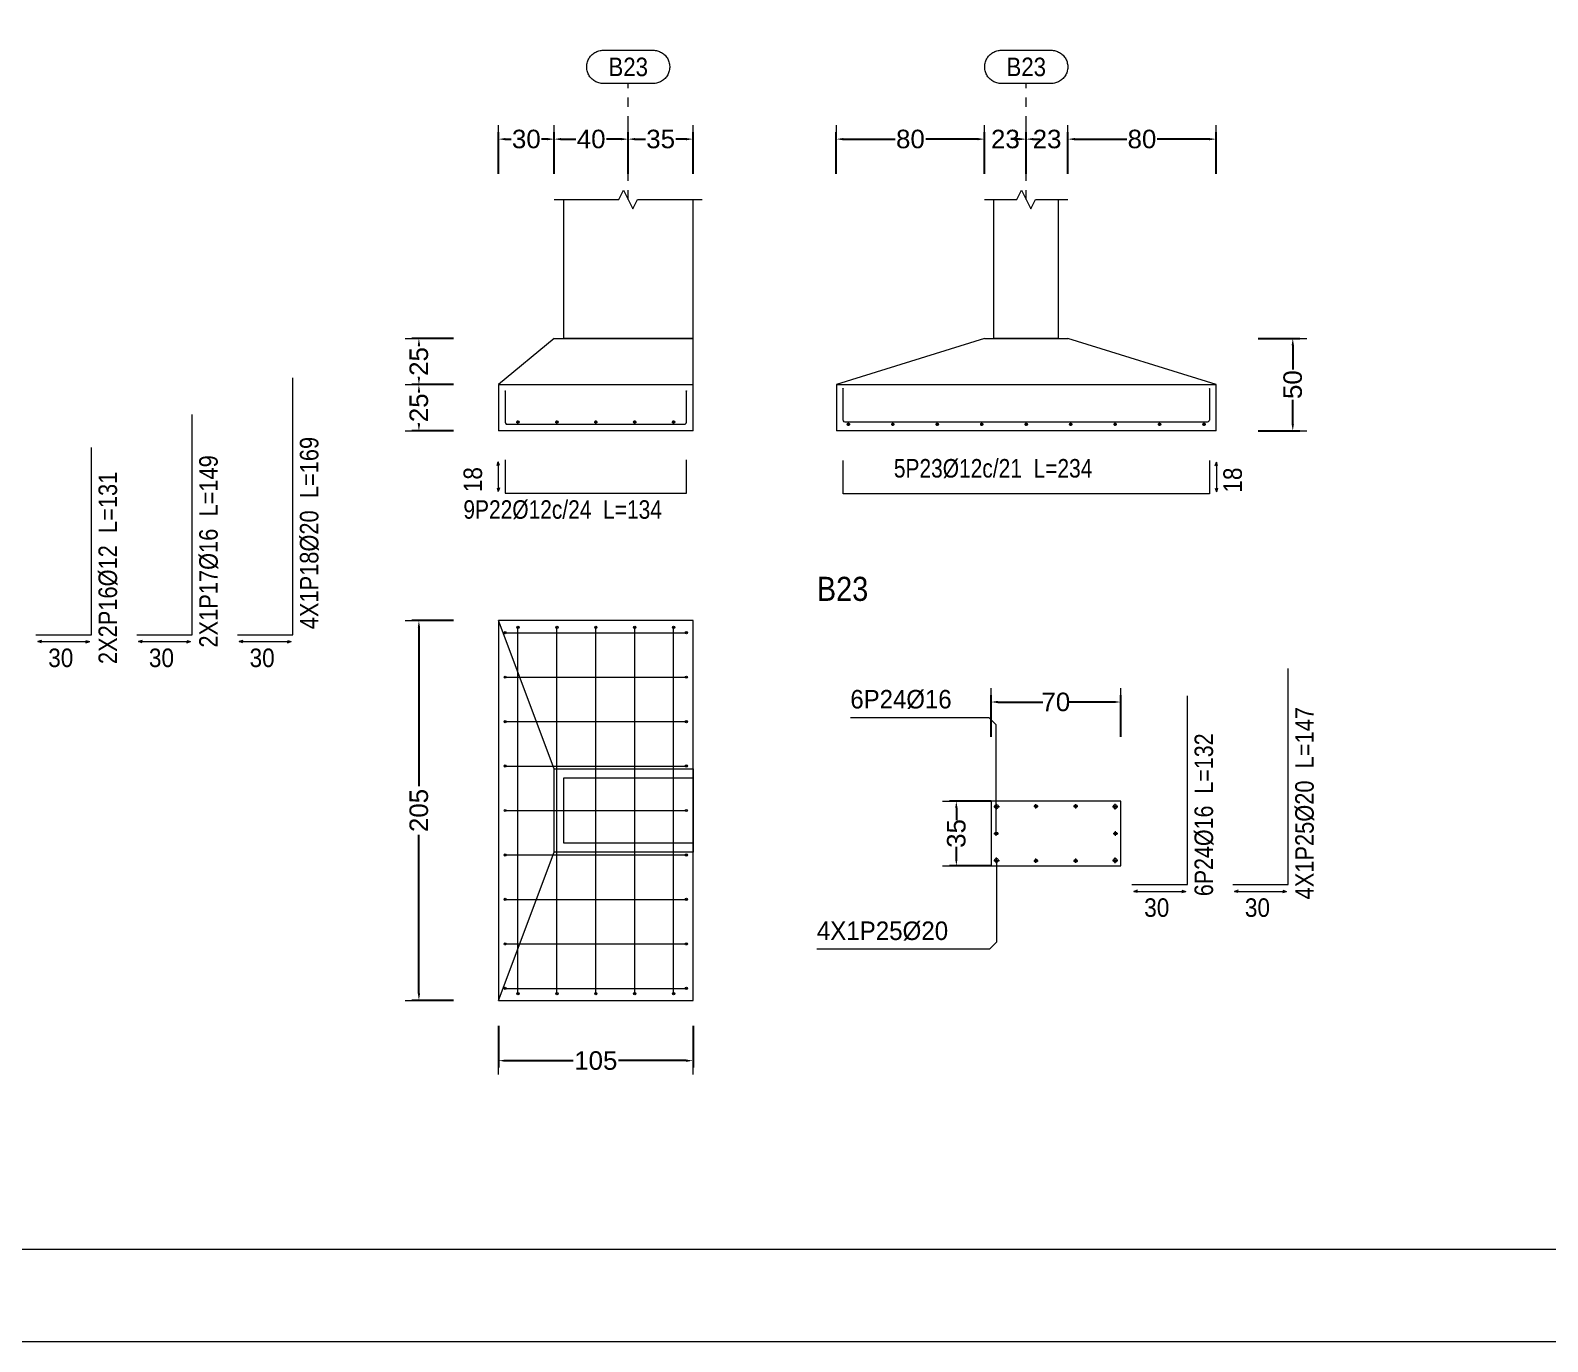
# Model space of a CAD drawing. Header units: millimetres. Extents: x 0 to 147, y 0 to 144.
# Drawn here: x 17.71 to 34.1, y 49.58 to 63.74 of the extents above; entities that cross this region are included whole.
import ezdxf
from ezdxf.enums import TextEntityAlignment as Align

# ---------------------------------------------------------------- set-up
doc = ezdxf.new("R2010")
doc.units = ezdxf.units.MM
doc.linetypes.add('CYPE_PUNTO', pattern=[0.075, 0, -0.075])
for name, color, linetype, lineweight in [('CIM_COTAS', 2, 'Continuous', 0), ('CIM_DIB_ARMADOS', 4, 'Continuous', 0), ('CIM_GEOMETRIA', 2, 'Continuous', 0), ('CIM_TXT_ARMADOS', 3, 'Continuous', 0), ('RECUAD_LIMITES', 2, 'Continuous', 0), ('RECUAD_MARCO', 1, 'Continuous', 20)]:
    doc.layers.add(name, color=color, linetype=linetype, lineweight=lineweight)
doc.styles.add('CYPETXT_0.3_romans', font='arial.ttf', dxfattribs={"height": 0.2})
doc.styles.add('CYPETXT_romans', font='arial.ttf', dxfattribs={"height": 0.2})
doc.dimstyles.new('cype_arrow', dxfattribs={"dimtxt": 0.18, "dimasz": 0.075, "dimexe": 0.075, "dimexo": 0.075, "dimgap": 0, "dimtad": 0, "dimdec": 4, "dimzin": 0, "dimdsep": 46, "dimtxsty": 'CYPETXT_0.3_romans', "dimcen": 0.09, "dimadec": 0, "dimazin": 0, "dimtfac": 1, "dimtdec": 4, "dimtofl": 0, "dimtmove": 2, "dimatfit": 3, "dimfxl": 1, "dimtolj": 1, "dimtzin": 0, "dimarcsym": 0})

# ---------------------------------------------------------------- blocks, each defined once
blk = doc.blocks.new('*D171')
at = {"layer": 'CIM_COTAS', "color": 0, "lineweight": -2, "transparency": 16777216}
for p, q in [((22.77, 62.194), (22.77, 62.644)), ((23.37, 62.194), (23.37, 62.644)), ((22.845, 62.569), (22.906, 62.569)), ((23.295, 62.569), (23.234, 62.569))]:
    blk.add_line(p, q, dxfattribs=at)
at = {"layer": 'CIM_COTAS', "color": 0, "transparency": 16777216}
for points in [[(22.845, 62.581), (22.845, 62.556), (22.77, 62.569)], [(23.295, 62.581), (23.295, 62.556), (23.37, 62.569)]]:
    blk.add_solid(points, dxfattribs=at)
at = {"layer": 'Defpoints', "color": 0, "transparency": 16777216}
for p in [(23.37, 62.569), (22.77, 62.119), (23.37, 62.119)]:
    blk.add_point(p, dxfattribs=at)
at = {"layer": 'CIM_COTAS', "color": 0, "transparency": 16777216, "insert": (23.07, 62.569), "char_height": 0.2, "attachment_point": 5, "style": 'CYPETXT_0.3_romans'}
blk.add_mtext('\\A1;30', dxfattribs=at)
blk = doc.blocks.new('*D172')
at = {"layer": 'CIM_COTAS', "color": 0, "lineweight": -2, "transparency": 16777216}
for p, q in [((23.37, 62.194), (23.37, 62.644)), ((24.17, 62.194), (24.17, 62.644)), ((23.445, 62.569), (23.605, 62.569)), ((24.095, 62.569), (23.935, 62.569))]:
    blk.add_line(p, q, dxfattribs=at)
at = {"layer": 'CIM_COTAS', "color": 0, "transparency": 16777216}
for points in [[(23.445, 62.581), (23.445, 62.556), (23.37, 62.569)], [(24.095, 62.581), (24.095, 62.556), (24.17, 62.569)]]:
    blk.add_solid(points, dxfattribs=at)
at = {"layer": 'Defpoints', "color": 0, "transparency": 16777216}
for p in [(24.17, 62.569), (23.37, 62.119), (24.17, 62.119)]:
    blk.add_point(p, dxfattribs=at)
at = {"layer": 'CIM_COTAS', "color": 0, "transparency": 16777216, "insert": (23.77, 62.569), "char_height": 0.2, "attachment_point": 5, "style": 'CYPETXT_0.3_romans'}
blk.add_mtext('\\A1;40', dxfattribs=at)
blk = doc.blocks.new('*D173')
at = {"layer": 'CIM_COTAS', "color": 0, "lineweight": -2, "transparency": 16777216}
for p, q in [((24.17, 62.194), (24.17, 62.644)), ((24.87, 62.194), (24.87, 62.644)), ((24.245, 62.569), (24.356, 62.569)), ((24.795, 62.569), (24.684, 62.569))]:
    blk.add_line(p, q, dxfattribs=at)
at = {"layer": 'CIM_COTAS', "color": 0, "transparency": 16777216}
for points in [[(24.245, 62.581), (24.245, 62.556), (24.17, 62.569)], [(24.795, 62.581), (24.795, 62.556), (24.87, 62.569)]]:
    blk.add_solid(points, dxfattribs=at)
at = {"layer": 'Defpoints', "color": 0, "transparency": 16777216}
for p in [(24.87, 62.569), (24.17, 62.119), (24.87, 62.119)]:
    blk.add_point(p, dxfattribs=at)
at = {"layer": 'CIM_COTAS', "color": 0, "transparency": 16777216, "insert": (24.52, 62.569), "char_height": 0.2, "attachment_point": 5, "style": 'CYPETXT_0.3_romans'}
blk.add_mtext('\\A1;35', dxfattribs=at)
blk = doc.blocks.new('*D174')
at = {"layer": 'CIM_COTAS', "color": 0, "lineweight": -2, "transparency": 16777216}
for p, q in [((22.285, 59.918), (21.835, 59.918)), ((21.91, 59.843), (21.91, 59.834)), ((21.91, 59.493), (21.91, 59.502)), ((22.285, 59.418), (21.835, 59.418))]:
    blk.add_line(p, q, dxfattribs=at)
at = {"layer": 'CIM_COTAS', "color": 0, "transparency": 16777216}
for points in [[(21.898, 59.843), (21.923, 59.843), (21.91, 59.918)], [(21.898, 59.493), (21.923, 59.493), (21.91, 59.418)]]:
    blk.add_solid(points, dxfattribs=at)
at = {"layer": 'Defpoints', "color": 0, "transparency": 16777216}
for p in [(21.91, 59.918), (22.36, 59.918), (22.36, 59.418)]:
    blk.add_point(p, dxfattribs=at)
at = {"layer": 'CIM_COTAS', "color": 0, "transparency": 16777216, "insert": (21.91, 59.668), "char_height": 0.2, "attachment_point": 5, "rotation": 90, "style": 'CYPETXT_0.3_romans'}
blk.add_mtext('\\A1;25', dxfattribs=at)
blk = doc.blocks.new('*D175')
at = {"layer": 'CIM_COTAS', "color": 0, "lineweight": -2, "transparency": 16777216}
for p, q in [((22.285, 60.418), (21.835, 60.418)), ((21.91, 60.343), (21.91, 60.334)), ((21.91, 59.993), (21.91, 60.002)), ((22.285, 59.918), (21.835, 59.918))]:
    blk.add_line(p, q, dxfattribs=at)
at = {"layer": 'CIM_COTAS', "color": 0, "transparency": 16777216}
for points in [[(21.898, 60.343), (21.923, 60.343), (21.91, 60.418)], [(21.898, 59.993), (21.923, 59.993), (21.91, 59.918)]]:
    blk.add_solid(points, dxfattribs=at)
at = {"layer": 'Defpoints', "color": 0, "transparency": 16777216}
for p in [(21.91, 60.418), (22.36, 60.418), (22.36, 59.918)]:
    blk.add_point(p, dxfattribs=at)
at = {"layer": 'CIM_COTAS', "color": 0, "transparency": 16777216, "insert": (21.91, 60.168), "char_height": 0.2, "attachment_point": 5, "rotation": 90, "style": 'CYPETXT_0.3_romans'}
blk.add_mtext('\\A1;25', dxfattribs=at)
blk = doc.blocks.new('*D176')
at = {"layer": 'CIM_COTAS', "color": 0, "lineweight": -2, "transparency": 16777216}
for p, q in [((26.417, 62.194), (26.417, 62.644)), ((28.017, 62.194), (28.017, 62.644)), ((26.492, 62.569), (27.053, 62.569)), ((27.942, 62.569), (27.382, 62.569))]:
    blk.add_line(p, q, dxfattribs=at)
at = {"layer": 'CIM_COTAS', "color": 0, "transparency": 16777216}
for points in [[(26.492, 62.581), (26.492, 62.556), (26.417, 62.569)], [(27.942, 62.581), (27.942, 62.556), (28.017, 62.569)]]:
    blk.add_solid(points, dxfattribs=at)
at = {"layer": 'Defpoints', "color": 0, "transparency": 16777216}
for p in [(28.017, 62.569), (26.417, 62.119), (28.017, 62.119)]:
    blk.add_point(p, dxfattribs=at)
at = {"layer": 'CIM_COTAS', "color": 0, "transparency": 16777216, "insert": (27.217, 62.569), "char_height": 0.2, "attachment_point": 5, "style": 'CYPETXT_0.3_romans'}
blk.add_mtext('\\A1;80', dxfattribs=at)
blk = doc.blocks.new('*D177')
at = {"layer": 'CIM_COTAS', "color": 0, "lineweight": -2, "transparency": 16777216}
for p, q in [((28.017462, 62.1938), (28.017462, 62.6438)), ((28.467462, 62.1938), (28.467462, 62.6438)), ((27.942462, 62.5688), (27.867462, 62.5688)), ((28.542462, 62.5688), (28.617462, 62.5688))]:
    blk.add_line(p, q, dxfattribs=at)
at = {"layer": 'CIM_COTAS', "color": 0, "transparency": 16777216}
for points in [[(27.942462, 62.5813), (27.942462, 62.5563), (28.017462, 62.5688)], [(28.542462, 62.5813), (28.542462, 62.5563), (28.467462, 62.5688)]]:
    blk.add_solid(points, dxfattribs=at)
at = {"layer": 'Defpoints', "color": 0, "transparency": 16777216}
for p in [(28.467462, 62.5688), (28.017462, 62.1188), (28.467462, 62.1188)]:
    blk.add_point(p, dxfattribs=at)
at = {"layer": 'CIM_COTAS', "color": 0, "transparency": 16777216, "insert": (28.242462, 62.5688), "char_height": 0.2, "attachment_point": 5, "style": 'CYPETXT_0.3_romans'}
blk.add_mtext('\\A1;23', dxfattribs=at)
blk = doc.blocks.new('*D178')
at = {"layer": 'CIM_COTAS', "color": 0, "lineweight": -2, "transparency": 16777216}
for p, q in [((28.467462, 62.1938), (28.467462, 62.6438)), ((28.917462, 62.1938), (28.917462, 62.6438)), ((28.392462, 62.5688), (28.317462, 62.5688)), ((28.992462, 62.5688), (29.067462, 62.5688))]:
    blk.add_line(p, q, dxfattribs=at)
at = {"layer": 'CIM_COTAS', "color": 0, "transparency": 16777216}
for points in [[(28.392462, 62.5813), (28.392462, 62.5563), (28.467462, 62.5688)], [(28.992462, 62.5813), (28.992462, 62.5563), (28.917462, 62.5688)]]:
    blk.add_solid(points, dxfattribs=at)
at = {"layer": 'Defpoints', "color": 0, "transparency": 16777216}
for p in [(28.917462, 62.5688), (28.467462, 62.1188), (28.917462, 62.1188)]:
    blk.add_point(p, dxfattribs=at)
at = {"layer": 'CIM_COTAS', "color": 0, "transparency": 16777216, "insert": (28.692462, 62.5688), "char_height": 0.2, "attachment_point": 5, "style": 'CYPETXT_0.3_romans'}
blk.add_mtext('\\A1;23', dxfattribs=at)
blk = doc.blocks.new('*D179')
at = {"layer": 'CIM_COTAS', "color": 0, "lineweight": -2, "transparency": 16777216}
for p, q in [((28.917, 62.194), (28.917, 62.644)), ((30.517, 62.194), (30.517, 62.644)), ((28.992, 62.569), (29.553, 62.569)), ((30.442, 62.569), (29.882, 62.569))]:
    blk.add_line(p, q, dxfattribs=at)
at = {"layer": 'CIM_COTAS', "color": 0, "transparency": 16777216}
for points in [[(28.992, 62.581), (28.992, 62.556), (28.917, 62.569)], [(30.442, 62.581), (30.442, 62.556), (30.517, 62.569)]]:
    blk.add_solid(points, dxfattribs=at)
at = {"layer": 'Defpoints', "color": 0, "transparency": 16777216}
for p in [(30.517, 62.569), (28.917, 62.119), (30.517, 62.119)]:
    blk.add_point(p, dxfattribs=at)
at = {"layer": 'CIM_COTAS', "color": 0, "transparency": 16777216, "insert": (29.717, 62.569), "char_height": 0.2, "attachment_point": 5, "style": 'CYPETXT_0.3_romans'}
blk.add_mtext('\\A1;80', dxfattribs=at)
blk = doc.blocks.new('*D180')
at = {"layer": 'CIM_COTAS', "color": 0, "lineweight": -2, "transparency": 16777216}
for p, q in [((30.97, 60.418), (31.42, 60.418)), ((31.345, 60.343), (31.345, 60.082)), ((31.345, 59.493), (31.345, 59.754)), ((30.97, 59.418), (31.42, 59.418))]:
    blk.add_line(p, q, dxfattribs=at)
at = {"layer": 'CIM_COTAS', "color": 0, "transparency": 16777216}
for points in [[(31.333, 60.343), (31.358, 60.343), (31.345, 60.418)], [(31.333, 59.493), (31.358, 59.493), (31.345, 59.418)]]:
    blk.add_solid(points, dxfattribs=at)
at = {"layer": 'Defpoints', "color": 0, "transparency": 16777216}
for p in [(30.895, 60.418), (31.345, 60.418), (30.895, 59.418)]:
    blk.add_point(p, dxfattribs=at)
at = {"layer": 'CIM_COTAS', "color": 0, "transparency": 16777216, "insert": (31.345, 59.918), "char_height": 0.2, "attachment_point": 5, "rotation": 90, "style": 'CYPETXT_0.3_romans'}
blk.add_mtext('\\A1;50', dxfattribs=at)
blk = doc.blocks.new('*D181')
at = {"layer": 'CIM_COTAS', "color": 0, "lineweight": -2, "transparency": 16777216}
for p, q in [((22.77, 52.994), (22.77, 52.544)), ((24.87, 52.994), (24.87, 52.544)), ((22.845, 52.619), (23.574, 52.619)), ((24.795, 52.619), (24.066, 52.619))]:
    blk.add_line(p, q, dxfattribs=at)
at = {"layer": 'CIM_COTAS', "color": 0, "transparency": 16777216}
for points in [[(22.845, 52.631), (22.845, 52.606), (22.77, 52.619)], [(24.795, 52.631), (24.795, 52.606), (24.87, 52.619)]]:
    blk.add_solid(points, dxfattribs=at)
at = {"layer": 'Defpoints', "color": 0, "transparency": 16777216}
for p in [(22.77, 53.069), (24.87, 53.069), (24.87, 52.619)]:
    blk.add_point(p, dxfattribs=at)
at = {"layer": 'CIM_COTAS', "color": 0, "transparency": 16777216, "insert": (23.82, 52.619), "char_height": 0.2, "attachment_point": 5, "style": 'CYPETXT_0.3_romans'}
blk.add_mtext('\\A1;105', dxfattribs=at)
blk = doc.blocks.new('*D182')
at = {"layer": 'CIM_COTAS', "color": 0, "lineweight": -2, "transparency": 16777216}
for p, q in [((22.285, 57.37), (21.835, 57.37)), ((21.91, 57.295), (21.91, 55.582)), ((21.91, 53.345), (21.91, 55.058)), ((22.285, 53.27), (21.835, 53.27))]:
    blk.add_line(p, q, dxfattribs=at)
at = {"layer": 'CIM_COTAS', "color": 0, "transparency": 16777216}
for points in [[(21.898, 57.295), (21.923, 57.295), (21.91, 57.37)], [(21.898, 53.345), (21.923, 53.345), (21.91, 53.27)]]:
    blk.add_solid(points, dxfattribs=at)
at = {"layer": 'Defpoints', "color": 0, "transparency": 16777216}
for p in [(21.91, 57.37), (22.36, 57.37), (22.36, 53.27)]:
    blk.add_point(p, dxfattribs=at)
at = {"layer": 'CIM_COTAS', "color": 0, "transparency": 16777216, "insert": (21.91, 55.32), "char_height": 0.2, "attachment_point": 5, "rotation": 90, "style": 'CYPETXT_0.3_romans'}
blk.add_mtext('\\A1;205', dxfattribs=at)
blk = doc.blocks.new('*D183')
at = {"layer": 'CIM_COTAS', "color": 0, "lineweight": -2, "transparency": 16777216}
for p, q in [((28.087, 56.116), (28.087, 56.566)), ((29.487, 56.116), (29.487, 56.566)), ((28.162, 56.491), (28.645, 56.491)), ((29.412, 56.491), (28.929, 56.491))]:
    blk.add_line(p, q, dxfattribs=at)
at = {"layer": 'CIM_COTAS', "color": 0, "transparency": 16777216}
for points in [[(28.162, 56.504), (28.162, 56.479), (28.087, 56.491)], [(29.412, 56.504), (29.412, 56.479), (29.487, 56.491)]]:
    blk.add_solid(points, dxfattribs=at)
at = {"layer": 'Defpoints', "color": 0, "transparency": 16777216}
for p in [(29.487, 56.491), (28.087, 56.041), (29.487, 56.041)]:
    blk.add_point(p, dxfattribs=at)
at = {"layer": 'CIM_COTAS', "color": 0, "transparency": 16777216, "insert": (28.787, 56.491), "char_height": 0.2, "attachment_point": 5, "style": 'CYPETXT_0.3_romans'}
blk.add_mtext('\\A1;70', dxfattribs=at)
blk = doc.blocks.new('*D184')
at = {"layer": 'CIM_COTAS', "color": 0, "lineweight": -2, "transparency": 16777216}
for p, q in [((28.088, 55.422), (27.638, 55.422)), ((27.713, 55.347), (27.713, 55.216)), ((27.713, 54.797), (27.713, 54.928)), ((28.088, 54.722), (27.638, 54.722))]:
    blk.add_line(p, q, dxfattribs=at)
at = {"layer": 'CIM_COTAS', "color": 0, "transparency": 16777216}
for points in [[(27.7, 55.347), (27.725, 55.347), (27.713, 55.422)], [(27.7, 54.797), (27.725, 54.797), (27.713, 54.722)]]:
    blk.add_solid(points, dxfattribs=at)
at = {"layer": 'Defpoints', "color": 0, "transparency": 16777216}
for p in [(27.713, 55.422), (28.163, 55.422), (28.163, 54.722)]:
    blk.add_point(p, dxfattribs=at)
at = {"layer": 'CIM_COTAS', "color": 0, "transparency": 16777216, "insert": (27.713, 55.072), "char_height": 0.2, "attachment_point": 5, "rotation": 90, "style": 'CYPETXT_0.3_romans'}
blk.add_mtext('\\A1;35', dxfattribs=at)

msp = doc.modelspace()

# ---------------------------------------------------------------- hatches: boundary and pattern name
at = {"layer": 'CIM_DIB_ARMADOS'}
h = msp.add_hatch(color=256, dxfattribs=at)
edge = h.paths.add_edge_path(flags=0)
edge.add_arc((22.84196, 59.8498), 0.0016, 0, 360)
h = msp.add_hatch(color=256, dxfattribs=at)
edge = h.paths.add_edge_path(flags=0)
edge.add_arc((24.79796, 59.8498), 0.0016, 0, 360)
h = msp.add_hatch(color=256, dxfattribs=at)
edge = h.paths.add_edge_path(flags=0)
edge.add_arc((26.48946, 59.8738), 0.0016, 0, 360)
h = msp.add_hatch(color=256, dxfattribs=at)
edge = h.paths.add_edge_path(flags=0)
edge.add_arc((30.44546, 59.8738), 0.0016, 0, 360)
h = msp.add_hatch(color=256, dxfattribs=at)
edge = h.paths.add_edge_path(flags=0)
edge.add_arc((22.84196, 57.2398), 0.0016, 0, 360)
h = msp.add_hatch(color=256, dxfattribs=at)
edge = h.paths.add_edge_path(flags=0)
edge.add_arc((22.97996, 57.2978), 0.0016, 0, 360)
h = msp.add_hatch(color=256, dxfattribs=at)
edge = h.paths.add_edge_path(flags=0)
edge.add_arc((23.39996, 57.2978), 0.0016, 0, 360)
h = msp.add_hatch(color=256, dxfattribs=at)
edge = h.paths.add_edge_path(flags=0)
edge.add_arc((23.81996, 57.2978), 0.0016, 0, 360)
h = msp.add_hatch(color=256, dxfattribs=at)
edge = h.paths.add_edge_path(flags=0)
edge.add_arc((24.23996, 57.2978), 0.0016, 0, 360)
h = msp.add_hatch(color=256, dxfattribs=at)
edge = h.paths.add_edge_path(flags=0)
edge.add_arc((24.65996, 57.2978), 0.0016, 0, 360)
h = msp.add_hatch(color=256, dxfattribs=at)
edge = h.paths.add_edge_path(flags=0)
edge.add_arc((24.79796, 57.2398), 0.0016, 0, 360)
h = msp.add_hatch(color=256, dxfattribs=at)
edge = h.paths.add_edge_path(flags=0)
edge.add_arc((22.84196, 56.7598), 0.0016, 0, 360)
h = msp.add_hatch(color=256, dxfattribs=at)
edge = h.paths.add_edge_path(flags=0)
edge.add_arc((24.79796, 56.7598), 0.0016, 0, 360)
h = msp.add_hatch(color=256, dxfattribs=at)
edge = h.paths.add_edge_path(flags=0)
edge.add_arc((22.84196, 56.2798), 0.0016, 0, 360)
h = msp.add_hatch(color=256, dxfattribs=at)
edge = h.paths.add_edge_path(flags=0)
edge.add_arc((24.79796, 56.2798), 0.0016, 0, 360)
h = msp.add_hatch(color=256, dxfattribs=at)
edge = h.paths.add_edge_path(flags=0)
edge.add_arc((22.84196, 55.7998), 0.0016, 0, 360)
h = msp.add_hatch(color=256, dxfattribs=at)
edge = h.paths.add_edge_path(flags=0)
edge.add_arc((24.79796, 55.7998), 0.0016, 0, 360)
h = msp.add_hatch(color=256, dxfattribs=at)
edge = h.paths.add_edge_path(flags=0)
edge.add_arc((22.84196, 55.3198), 0.0016, 0, 360)
h = msp.add_hatch(color=256, dxfattribs=at)
edge = h.paths.add_edge_path(flags=0)
edge.add_arc((24.79796, 55.3198), 0.0016, 0, 360)
h = msp.add_hatch(color=256, dxfattribs=at)
edge = h.paths.add_edge_path(flags=0)
edge.add_arc((22.84196, 54.8398), 0.0016, 0, 360)
h = msp.add_hatch(color=256, dxfattribs=at)
edge = h.paths.add_edge_path(flags=0)
edge.add_arc((24.79796, 54.8398), 0.0016, 0, 360)
h = msp.add_hatch(color=256, dxfattribs=at)
edge = h.paths.add_edge_path(flags=0)
edge.add_arc((22.84196, 54.3598), 0.0016, 0, 360)
h = msp.add_hatch(color=256, dxfattribs=at)
edge = h.paths.add_edge_path(flags=0)
edge.add_arc((24.79796, 54.3598), 0.0016, 0, 360)
h = msp.add_hatch(color=256, dxfattribs=at)
edge = h.paths.add_edge_path(flags=0)
edge.add_arc((22.84196, 53.8798), 0.0016, 0, 360)
h = msp.add_hatch(color=256, dxfattribs=at)
edge = h.paths.add_edge_path(flags=0)
edge.add_arc((24.79796, 53.8798), 0.0016, 0, 360)
h = msp.add_hatch(color=256, dxfattribs=at)
edge = h.paths.add_edge_path(flags=0)
edge.add_arc((22.84196, 53.3998), 0.0016, 0, 360)
h = msp.add_hatch(color=256, dxfattribs=at)
edge = h.paths.add_edge_path(flags=0)
edge.add_arc((22.97996, 53.3418), 0.0016, 0, 360)
h = msp.add_hatch(color=256, dxfattribs=at)
edge = h.paths.add_edge_path(flags=0)
edge.add_arc((23.39996, 53.3418), 0.0016, 0, 360)
h = msp.add_hatch(color=256, dxfattribs=at)
edge = h.paths.add_edge_path(flags=0)
edge.add_arc((23.81996, 53.3418), 0.0016, 0, 360)
h = msp.add_hatch(color=256, dxfattribs=at)
edge = h.paths.add_edge_path(flags=0)
edge.add_arc((24.23996, 53.3418), 0.0016, 0, 360)
h = msp.add_hatch(color=256, dxfattribs=at)
edge = h.paths.add_edge_path(flags=0)
edge.add_arc((24.65996, 53.3418), 0.0016, 0, 360)
h = msp.add_hatch(color=256, dxfattribs=at)
edge = h.paths.add_edge_path(flags=0)
edge.add_arc((24.79796, 53.3998), 0.0016, 0, 360)

# ---------------------------------------------------------------- linework, layer by layer
at = {"layer": 'CIM_COTAS', "linetype": 'CYPE_PUNTO'}
for p, q in [((24.16996, 61.9178), (24.16996, 63.1688)), ((28.46746, 61.9178), (28.46746, 63.1688))]:
    msp.add_line(p, q, dxfattribs=at)
at = {"layer": 'CIM_COTAS'}
for p, q in [((22.76996, 62.4188), (22.76996, 62.7188)), ((23.36996, 62.4188), (23.36996, 62.7188)), ((23.36996, 62.4188), (23.36996, 62.7188)), ((24.16996, 62.4188), (24.16996, 62.7188)), ((24.16996, 62.4188), (24.16996, 62.7188)), ((24.86996, 62.4188), (24.86996, 62.7188)), ((26.41746, 62.4188), (26.41746, 62.7188)), ((28.01746, 62.4188), (28.01746, 62.7188)), ((28.01746, 62.4188), (28.01746, 62.7188)), ((28.46746, 62.4188), (28.46746, 62.7188)), ((28.46746, 62.4188), (28.46746, 62.7188)), ((28.91746, 62.4188), (28.91746, 62.7188)), ((28.91746, 62.4188), (28.91746, 62.7188)), ((30.51746, 62.4188), (30.51746, 62.7188)), ((21.76046, 60.4178), (22.06046, 60.4178)), ((31.19546, 60.4178), (31.49546, 60.4178)), ((21.76046, 59.9178), (22.06046, 59.9178)), ((21.76046, 59.9178), (22.06046, 59.9178)), ((21.76046, 59.4178), (22.06046, 59.4178)), ((31.19546, 59.4178), (31.49546, 59.4178)), ((21.76046, 57.3698), (22.06046, 57.3698)), ((28.08731, 56.34139), (28.08731, 56.64139)), ((29.48731, 56.34139), (29.48731, 56.64139)), ((27.56256, 55.42164), (27.86256, 55.42164)), ((27.56256, 54.72164), (27.86256, 54.72164)), ((21.76046, 53.2698), (22.06046, 53.2698)), ((22.76996, 52.4688), (22.76996, 52.7688)), ((24.86996, 52.4688), (24.86996, 52.7688))]:
    msp.add_line(p, q, dxfattribs=at)
for points in [[(24.43846, 63.5288), (24.45048, 63.5284), (24.46245, 63.52719), (24.47432, 63.52519), (24.48602, 63.5224), (24.49751, 63.51884), (24.50873, 63.51452), (24.51964, 63.50945), (24.53019, 63.50367), (24.54033, 63.4972), (24.55002, 63.49006), (24.5592, 63.4823), (24.56785, 63.47393), (24.57592, 63.46501), (24.58337, 63.45557), (24.59018, 63.44565), (24.59631, 63.4353), (24.60174, 63.42457), (24.60643, 63.41349), (24.61038, 63.40213), (24.61356, 63.39053), (24.61595, 63.37874), (24.61756, 63.36682), (24.61836, 63.35481), (24.61836, 63.34279), (24.61756, 63.33078), (24.61595, 63.31886), (24.61356, 63.30707), (24.61038, 63.29547), (24.60643, 63.28411), (24.60174, 63.27303), (24.59631, 63.2623), (24.59018, 63.25195), (24.58337, 63.24203), (24.57592, 63.23259), (24.56785, 63.22367), (24.5592, 63.2153), (24.55002, 63.20754), (24.54033, 63.2004), (24.53019, 63.19393), (24.51964, 63.18815), (24.50873, 63.18308), (24.49751, 63.17876), (24.48602, 63.1752), (24.47432, 63.17241), (24.46245, 63.17041), (24.45048, 63.1692), (24.43846, 63.1688), (23.90146, 63.1688), (23.88944, 63.1692), (23.87747, 63.17041), (23.86561, 63.17241), (23.85391, 63.1752), (23.84242, 63.17876), (23.83119, 63.18308), (23.82028, 63.18815), (23.80973, 63.19393), (23.79959, 63.2004), (23.78991, 63.20754), (23.78072, 63.2153), (23.77207, 63.22367), (23.764, 63.23259), (23.75655, 63.24203), (23.74974, 63.25195), (23.74361, 63.2623), (23.73819, 63.27303), (23.73349, 63.28411), (23.72954, 63.29547), (23.72637, 63.30707), (23.72397, 63.31886), (23.72237, 63.33078), (23.72156, 63.34279), (23.72156, 63.35481), (23.72237, 63.36682), (23.72397, 63.37874), (23.72637, 63.39053), (23.72954, 63.40213), (23.73349, 63.41349), (23.73819, 63.42457), (23.74361, 63.4353), (23.74974, 63.44565), (23.75655, 63.45557), (23.764, 63.46501), (23.77207, 63.47393), (23.78072, 63.4823), (23.78991, 63.49006), (23.79959, 63.4972), (23.80973, 63.50367), (23.82028, 63.50945), (23.83119, 63.51452), (23.84242, 63.51884), (23.85391, 63.5224), (23.86561, 63.52519), (23.87747, 63.52719), (23.88944, 63.5284), (23.90146, 63.5288), (24.43846, 63.5288)], [(28.73596, 63.5288), (28.74798, 63.5284), (28.75995, 63.52719), (28.77182, 63.52519), (28.78352, 63.5224), (28.79501, 63.51884), (28.80623, 63.51452), (28.81714, 63.50945), (28.82769, 63.50367), (28.83783, 63.4972), (28.84752, 63.49006), (28.8567, 63.4823), (28.86535, 63.47393), (28.87342, 63.46501), (28.88087, 63.45557), (28.88768, 63.44565), (28.89381, 63.4353), (28.89924, 63.42457), (28.90393, 63.41349), (28.90788, 63.40213), (28.91106, 63.39053), (28.91345, 63.37874), (28.91506, 63.36682), (28.91586, 63.35481), (28.91586, 63.34279), (28.91506, 63.33078), (28.91345, 63.31886), (28.91106, 63.30707), (28.90788, 63.29547), (28.90393, 63.28411), (28.89924, 63.27303), (28.89381, 63.2623), (28.88768, 63.25195), (28.88087, 63.24203), (28.87342, 63.23259), (28.86535, 63.22367), (28.8567, 63.2153), (28.84752, 63.20754), (28.83783, 63.2004), (28.82769, 63.19393), (28.81714, 63.18815), (28.80623, 63.18308), (28.79501, 63.17876), (28.78352, 63.1752), (28.77182, 63.17241), (28.75995, 63.17041), (28.74798, 63.1692), (28.73596, 63.1688), (28.19896, 63.1688), (28.18694, 63.1692), (28.17497, 63.17041), (28.16311, 63.17241), (28.15141, 63.1752), (28.13992, 63.17876), (28.12869, 63.18308), (28.11778, 63.18815), (28.10723, 63.19393), (28.09709, 63.2004), (28.08741, 63.20754), (28.07822, 63.2153), (28.06957, 63.22367), (28.0615, 63.23259), (28.05405, 63.24203), (28.04724, 63.25195), (28.04111, 63.2623), (28.03569, 63.27303), (28.03099, 63.28411), (28.02704, 63.29547), (28.02387, 63.30707), (28.02147, 63.31886), (28.01987, 63.33078), (28.01906, 63.34279), (28.01906, 63.35481), (28.01987, 63.36682), (28.02147, 63.37874), (28.02387, 63.39053), (28.02704, 63.40213), (28.03099, 63.41349), (28.03569, 63.42457), (28.04111, 63.4353), (28.04724, 63.44565), (28.05405, 63.45557), (28.0615, 63.46501), (28.06957, 63.47393), (28.07822, 63.4823), (28.08741, 63.49006), (28.09709, 63.4972), (28.10723, 63.50367), (28.11778, 63.50945), (28.12869, 63.51452), (28.13992, 63.51884), (28.15141, 63.5224), (28.16311, 63.52519), (28.17497, 63.52719), (28.18694, 63.5284), (28.19896, 63.5288), (28.73596, 63.5288)]]:
    msp.add_lwpolyline(points, close=True, dxfattribs=at)
at = {"layer": 'CIM_DIB_ARMADOS'}
for p, q in [((22.96196, 59.5138), (22.99796, 59.5138)), ((22.97996, 59.4958), (22.97996, 59.5318)), ((23.38196, 59.5138), (23.41796, 59.5138)), ((23.39996, 59.4958), (23.39996, 59.5318)), ((23.80196, 59.5138), (23.83796, 59.5138)), ((23.81996, 59.4958), (23.81996, 59.5318)), ((24.22196, 59.5138), (24.25796, 59.5138)), ((24.23996, 59.4958), (24.23996, 59.5318)), ((24.64196, 59.5138), (24.67796, 59.5138)), ((24.65996, 59.4958), (24.65996, 59.5318)), ((26.52946, 59.4898), (26.56546, 59.4898)), ((26.54746, 59.4718), (26.54746, 59.5078)), ((27.00946, 59.4898), (27.04546, 59.4898)), ((27.02746, 59.4718), (27.02746, 59.5078)), ((27.48946, 59.4898), (27.52546, 59.4898)), ((27.50746, 59.4718), (27.50746, 59.5078)), ((27.96946, 59.4898), (28.00546, 59.4898)), ((27.98746, 59.4718), (27.98746, 59.5078)), ((28.44946, 59.4898), (28.48546, 59.4898)), ((28.46746, 59.4718), (28.46746, 59.5078)), ((28.92946, 59.4898), (28.96546, 59.4898)), ((28.94746, 59.4718), (28.94746, 59.5078)), ((29.40946, 59.4898), (29.44546, 59.4898)), ((29.42746, 59.4718), (29.42746, 59.5078)), ((29.88946, 59.4898), (29.92546, 59.4898)), ((29.90746, 59.4718), (29.90746, 59.5078)), ((30.36946, 59.4898), (30.40546, 59.4898)), ((30.38746, 59.4718), (30.38746, 59.5078)), ((28.14731, 55.33164), (28.14731, 55.39164)), ((28.14731, 55.33164), (28.14731, 55.39164)), ((28.57264, 55.34164), (28.57264, 55.38964)), ((28.57264, 55.34164), (28.57264, 55.38964)), ((29.00197, 55.34164), (29.00197, 55.38964)), ((29.00197, 55.34164), (29.00197, 55.38964)), ((29.42731, 55.33164), (29.42731, 55.39164)), ((29.42731, 55.33164), (29.42731, 55.39164)), ((28.11731, 55.36164), (28.17731, 55.36164)), ((28.11731, 55.36164), (28.17731, 55.36164)), ((28.54864, 55.36564), (28.59664, 55.36564)), ((28.54864, 55.36564), (28.59664, 55.36564)), ((28.97797, 55.36564), (29.02597, 55.36564)), ((28.97797, 55.36564), (29.02597, 55.36564)), ((29.39731, 55.36164), (29.45731, 55.36164)), ((29.39731, 55.36164), (29.45731, 55.36164)), ((28.11931, 55.07164), (28.16731, 55.07164)), ((28.11931, 55.07164), (28.16731, 55.07164)), ((28.14331, 55.04764), (28.14331, 55.09564)), ((28.14331, 55.04764), (28.14331, 55.09564)), ((29.40731, 55.07164), (29.45531, 55.07164)), ((29.40731, 55.07164), (29.45531, 55.07164)), ((29.43131, 55.04764), (29.43131, 55.09564)), ((29.43131, 55.04764), (29.43131, 55.09564)), ((28.11731, 54.78164), (28.17731, 54.78164)), ((28.11731, 54.78164), (28.17731, 54.78164)), ((28.14731, 54.75164), (28.14731, 54.81164)), ((28.14731, 54.75164), (28.14731, 54.81164)), ((28.54864, 54.77764), (28.59664, 54.77764)), ((28.54864, 54.77764), (28.59664, 54.77764)), ((28.57264, 54.75364), (28.57264, 54.80164)), ((28.57264, 54.75364), (28.57264, 54.80164)), ((28.97797, 54.77764), (29.02597, 54.77764)), ((28.97797, 54.77764), (29.02597, 54.77764)), ((29.00197, 54.75364), (29.00197, 54.80164)), ((29.00197, 54.75364), (29.00197, 54.80164)), ((29.39731, 54.78164), (29.45731, 54.78164)), ((29.39731, 54.78164), (29.45731, 54.78164)), ((29.42731, 54.75164), (29.42731, 54.81164)), ((29.42731, 54.75164), (29.42731, 54.81164))]:
    msp.add_line(p, q, dxfattribs=at)
for points in [[(19.94994, 57.21833), (20.54994, 57.21833), (20.54994, 59.99033)], [(22.84196, 59.8498), (22.84196, 59.5138), (22.84518, 59.5018), (22.85396, 59.49302), (22.86596, 59.4898), (24.77396, 59.4898), (24.78596, 59.49302), (24.79475, 59.5018), (24.79796, 59.5138), (24.79796, 59.8498)], [(30.44546, 59.8738), (30.44546, 59.5378), (30.44225, 59.5258), (30.43346, 59.51702), (30.42146, 59.5138), (26.51346, 59.5138), (26.50146, 59.51702), (26.49268, 59.5258), (26.48946, 59.5378), (26.48946, 59.8738)], [(18.86294, 57.21833), (19.46294, 57.21833), (19.46294, 59.59433)], [(17.77594, 57.21833), (18.37594, 57.21833), (18.37594, 59.23833)], [(22.84196, 59.1048), (22.84196, 58.7448), (24.79796, 58.7448), (24.79796, 59.1048)], [(30.44546, 59.0998), (30.44546, 58.7398), (26.48946, 58.7398), (26.48946, 59.0998)], [(22.84196, 57.2398), (22.84518, 57.2398), (22.85396, 57.2398), (22.86596, 57.2398), (24.77396, 57.2398), (24.78596, 57.2398), (24.79475, 57.2398), (24.79796, 57.2398)], [(22.97996, 53.3418), (22.97996, 53.34502), (22.97996, 53.3538), (22.97996, 53.3658), (22.97996, 57.2738), (22.97996, 57.2858), (22.97996, 57.29458), (22.97996, 57.2978)], [(23.39996, 53.3418), (23.39996, 53.34502), (23.39996, 53.3538), (23.39996, 53.3658), (23.39996, 57.2738), (23.39996, 57.2858), (23.39996, 57.29458), (23.39996, 57.2978)], [(23.81996, 53.3418), (23.81996, 53.34502), (23.81996, 53.3538), (23.81996, 53.3658), (23.81996, 57.2738), (23.81996, 57.2858), (23.81996, 57.29458), (23.81996, 57.2978)], [(24.23996, 53.3418), (24.23996, 53.34502), (24.23996, 53.3538), (24.23996, 53.3658), (24.23996, 57.2738), (24.23996, 57.2858), (24.23996, 57.29458), (24.23996, 57.2978)], [(24.65996, 53.3418), (24.65996, 53.34502), (24.65996, 53.3538), (24.65996, 53.3658), (24.65996, 57.2738), (24.65996, 57.2858), (24.65996, 57.29458), (24.65996, 57.2978)], [(30.69631, 54.52164), (31.29631, 54.52164), (31.29631, 56.85364)], [(22.84196, 56.7598), (22.84518, 56.7598), (22.85396, 56.7598), (22.86596, 56.7598), (24.77396, 56.7598), (24.78596, 56.7598), (24.79475, 56.7598), (24.79796, 56.7598)], [(29.60931, 54.52164), (30.20931, 54.52164), (30.20931, 56.55764)], [(22.84196, 56.2798), (22.84518, 56.2798), (22.85396, 56.2798), (22.86596, 56.2798), (24.77396, 56.2798), (24.78596, 56.2798), (24.79475, 56.2798), (24.79796, 56.2798)], [(22.84196, 55.7998), (22.84518, 55.7998), (22.85396, 55.7998), (22.86596, 55.7998), (24.77396, 55.7998), (24.78596, 55.7998), (24.79475, 55.7998), (24.79796, 55.7998)], [(22.84196, 55.3198), (22.84518, 55.3198), (22.85396, 55.3198), (22.86596, 55.3198), (24.77396, 55.3198), (24.78596, 55.3198), (24.79475, 55.3198), (24.79796, 55.3198)], [(22.84196, 54.8398), (22.84518, 54.8398), (22.85396, 54.8398), (22.86596, 54.8398), (24.77396, 54.8398), (24.78596, 54.8398), (24.79475, 54.8398), (24.79796, 54.8398)], [(22.84196, 54.3598), (22.84518, 54.3598), (22.85396, 54.3598), (22.86596, 54.3598), (24.77396, 54.3598), (24.78596, 54.3598), (24.79475, 54.3598), (24.79796, 54.3598)], [(22.84196, 53.8798), (22.84518, 53.8798), (22.85396, 53.8798), (22.86596, 53.8798), (24.77396, 53.8798), (24.78596, 53.8798), (24.79475, 53.8798), (24.79796, 53.8798)], [(22.84196, 53.3998), (22.84518, 53.3998), (22.85396, 53.3998), (22.86596, 53.3998), (24.77396, 53.3998), (24.78596, 53.3998), (24.79475, 53.3998), (24.79796, 53.3998)]]:
    msp.add_lwpolyline(points, dxfattribs=at)
for centre, radius in [((22.84196, 59.8498), 0.0016), ((24.79796, 59.8498), 0.0016), ((26.48946, 59.8738), 0.0016), ((30.44546, 59.8738), 0.0016), ((22.97996, 59.5138), 0.012), ((23.39996, 59.5138), 0.012), ((23.81996, 59.5138), 0.012), ((24.23996, 59.5138), 0.012), ((24.65996, 59.5138), 0.012), ((26.54746, 59.4898), 0.012), ((27.02746, 59.4898), 0.012), ((27.50746, 59.4898), 0.012), ((27.98746, 59.4898), 0.012), ((28.46746, 59.4898), 0.012), ((28.94746, 59.4898), 0.012), ((29.42746, 59.4898), 0.012), ((29.90746, 59.4898), 0.012), ((30.38746, 59.4898), 0.012), ((22.84196, 57.2398), 0.012), ((22.84196, 57.2398), 0.0016), ((22.97996, 57.2978), 0.012), ((22.97996, 57.2978), 0.0016), ((23.39996, 57.2978), 0.012), ((23.39996, 57.2978), 0.0016), ((23.81996, 57.2978), 0.012), ((23.81996, 57.2978), 0.0016), ((24.23996, 57.2978), 0.012), ((24.23996, 57.2978), 0.0016), ((24.65996, 57.2978), 0.012), ((24.65996, 57.2978), 0.0016), ((24.79796, 57.2398), 0.012), ((24.79796, 57.2398), 0.0016), ((22.84196, 56.7598), 0.012), ((22.84196, 56.7598), 0.0016), ((24.79796, 56.7598), 0.012), ((24.79796, 56.7598), 0.0016), ((22.84196, 56.2798), 0.012), ((22.84196, 56.2798), 0.0016), ((24.79796, 56.2798), 0.012), ((24.79796, 56.2798), 0.0016), ((22.84196, 55.7998), 0.012), ((22.84196, 55.7998), 0.0016), ((24.79796, 55.7998), 0.012), ((24.79796, 55.7998), 0.0016), ((28.14731, 55.36164), 0.02), ((28.14731, 55.36164), 0.02), ((28.57264, 55.36564), 0.016), ((28.57264, 55.36564), 0.016), ((29.00197, 55.36564), 0.016), ((29.00197, 55.36564), 0.016), ((29.42731, 55.36164), 0.02), ((29.42731, 55.36164), 0.02), ((22.84196, 55.3198), 0.012), ((22.84196, 55.3198), 0.0016), ((24.79796, 55.3198), 0.012), ((24.79796, 55.3198), 0.0016), ((28.14331, 55.07164), 0.016), ((28.14331, 55.07164), 0.016), ((29.43131, 55.07164), 0.016), ((29.43131, 55.07164), 0.016), ((22.84196, 54.8398), 0.012), ((22.84196, 54.8398), 0.0016), ((24.79796, 54.8398), 0.012), ((24.79796, 54.8398), 0.0016), ((28.14731, 54.78164), 0.02), ((28.14731, 54.78164), 0.02), ((28.57264, 54.77764), 0.016), ((28.57264, 54.77764), 0.016), ((29.00197, 54.77764), 0.016), ((29.00197, 54.77764), 0.016), ((29.42731, 54.78164), 0.02), ((29.42731, 54.78164), 0.02), ((22.84196, 54.3598), 0.012), ((22.84196, 54.3598), 0.0016), ((24.79796, 54.3598), 0.012), ((24.79796, 54.3598), 0.0016), ((22.84196, 53.8798), 0.012), ((22.84196, 53.8798), 0.0016), ((24.79796, 53.8798), 0.012), ((24.79796, 53.8798), 0.0016), ((22.84196, 53.3998), 0.012), ((24.79796, 53.3998), 0.012), ((22.84196, 53.3998), 0.0016), ((22.97996, 53.3418), 0.012), ((22.97996, 53.3418), 0.0016), ((23.39996, 53.3418), 0.012), ((23.39996, 53.3418), 0.0016), ((23.81996, 53.3418), 0.012), ((23.81996, 53.3418), 0.0016), ((24.23996, 53.3418), 0.012), ((24.23996, 53.3418), 0.0016), ((24.65996, 53.3418), 0.012), ((24.65996, 53.3418), 0.0016), ((24.79796, 53.3998), 0.0016)]:
    msp.add_circle(centre, radius, dxfattribs=at)
at = {"layer": 'CIM_GEOMETRIA'}
for p, q in [((23.46996, 61.9178), (23.46996, 60.4178)), ((24.86996, 60.4178), (24.86996, 61.9178)), ((28.11746, 60.4178), (28.11746, 61.9178)), ((28.81746, 60.4178), (28.81746, 61.9178)), ((23.36996, 60.4178), (22.76996, 59.9178)), ((23.36996, 60.4178), (24.86996, 60.4178)), ((28.01746, 60.4178), (26.41746, 59.9178)), ((28.01746, 60.4178), (28.91746, 60.4178)), ((28.81746, 60.4178), (28.11746, 60.4178)), ((30.51746, 59.9178), (28.91746, 60.4178)), ((22.76996, 59.9178), (24.86996, 59.9178)), ((22.76996, 59.9178), (22.76996, 59.4178)), ((24.86996, 59.4178), (24.86996, 59.9178)), ((26.41746, 59.9178), (30.51746, 59.9178)), ((26.41746, 59.9178), (26.41746, 59.4178)), ((30.51746, 59.4178), (30.51746, 59.9178)), ((24.86996, 59.4178), (22.76996, 59.4178)), ((30.51746, 59.4178), (26.41746, 59.4178)), ((23.36996, 55.7698), (22.76996, 57.3698)), ((24.86996, 55.7698), (24.86996, 57.3698)), ((22.76996, 53.2698), (23.36996, 54.8698)), ((24.86996, 53.2698), (24.86996, 54.8698))]:
    msp.add_line(p, q, dxfattribs=at)
for points in [[(23.36996, 61.9178), (24.06996, 61.9178), (24.11996, 62.0178), (24.21996, 61.8178), (24.26996, 61.9178), (24.96996, 61.9178)], [(28.01746, 61.9178), (28.36746, 61.9178), (28.41746, 62.0178), (28.51746, 61.8178), (28.56746, 61.9178), (28.91746, 61.9178)], [(24.86996, 59.9178), (24.86996, 60.4178), (23.46996, 60.4178)]]:
    msp.add_lwpolyline(points, dxfattribs=at)
for points in [[(22.76996, 57.3698), (22.76996, 53.2698), (24.86996, 53.2698), (24.86996, 57.3698), (22.76996, 57.3698)], [(24.86996, 55.7698), (24.86996, 54.8698), (23.36996, 54.8698), (23.36996, 55.7698), (24.86996, 55.7698)], [(23.46996, 54.9698), (24.86996, 54.9698), (24.86996, 55.6698), (23.46996, 55.6698), (23.46996, 54.9698)], [(28.08731, 54.72164), (29.48731, 54.72164), (29.48731, 55.42164), (28.08731, 55.42164), (28.08731, 54.72164)]]:
    msp.add_lwpolyline(points, close=True, dxfattribs=at)
at = {"layer": 'CIM_TXT_ARMADOS'}
for p, q in [((22.75446, 59.0446), (22.76696, 59.0846)), ((22.77946, 59.0446), (22.76696, 59.0846)), ((22.76696, 59.0846), (22.76696, 58.765)), ((30.50796, 59.0396), (30.52046, 59.0796)), ((30.53296, 59.0396), (30.52046, 59.0796)), ((30.52046, 59.0796), (30.52046, 58.76)), ((22.75446, 58.805), (22.76696, 58.765)), ((22.77946, 58.805), (22.76696, 58.765)), ((30.50796, 58.8), (30.52046, 58.76)), ((30.53296, 58.8), (30.52046, 58.76)), ((17.83614, 57.15583), (17.79614, 57.14333)), ((17.83614, 57.13083), (17.79614, 57.14333)), ((17.79614, 57.14333), (18.35574, 57.14333)), ((18.31574, 57.15583), (18.35574, 57.14333)), ((18.31574, 57.13083), (18.35574, 57.14333)), ((18.92314, 57.15583), (18.88314, 57.14333)), ((18.92314, 57.13083), (18.88314, 57.14333)), ((18.88314, 57.14333), (19.44274, 57.14333)), ((19.40274, 57.15583), (19.44274, 57.14333)), ((19.40274, 57.13083), (19.44274, 57.14333)), ((20.01014, 57.15583), (19.97014, 57.14333)), ((20.01014, 57.13083), (19.97014, 57.14333)), ((19.97014, 57.14333), (20.52974, 57.14333)), ((20.48974, 57.15583), (20.52974, 57.14333)), ((20.48974, 57.13083), (20.52974, 57.14333)), ((28.14331, 55.07164), (28.14331, 56.02164)), ((28.14731, 54.78164), (28.14731, 54.12164)), ((29.66951, 54.45914), (29.62951, 54.44664)), ((29.66951, 54.43414), (29.62951, 54.44664)), ((29.62951, 54.44664), (30.18911, 54.44664)), ((30.14911, 54.45914), (30.18911, 54.44664)), ((30.14911, 54.43414), (30.18911, 54.44664)), ((30.75651, 54.45914), (30.71651, 54.44664)), ((30.75651, 54.43414), (30.71651, 54.44664)), ((30.71651, 54.44664), (31.27611, 54.44664)), ((31.23611, 54.45914), (31.27611, 54.44664)), ((31.23611, 54.43414), (31.27611, 54.44664))]:
    msp.add_line(p, q, dxfattribs=at)
for points in [[(28.14331, 55.07164), (28.14331, 56.02164), (28.14331, 56.24664), (28.06831, 56.32164), (26.56831, 56.32164)], [(28.14731, 54.78164), (28.14731, 54.12164), (28.14731, 53.89664), (28.07231, 53.82164), (26.20631, 53.82164)]]:
    msp.add_lwpolyline(points, dxfattribs=at)
at = {"layer": 'RECUAD_LIMITES'}
msp.add_lwpolyline([(0, 49.585), (59.4, 49.585), (59.4, 91.585), (0, 91.585), (0, 49.585)], close=True, dxfattribs=at)
at = {"layer": 'RECUAD_MARCO'}
msp.add_lwpolyline([(2.5, 50.585), (58.4, 50.585), (58.4, 90.585), (2.5, 90.585), (2.5, 50.585)], close=True, dxfattribs=at)

# ---------------------------------------------------------------- texts
at = {"layer": 'CIM_COTAS', "style": 'CYPETXT_romans', "width": 0.8592}
for p in [(24.16996, 63.3488), (28.46746, 63.3488)]:
    msp.add_text('B23', height=0.2, dxfattribs=at).set_placement(p, align=Align.MIDDLE_CENTER)
at = {"layer": 'CIM_TXT_ARMADOS', "style": 'CYPETXT_romans'}
for s, width, p in [('4X1P18%%c20  L=169', 0.843553, (20.82494, 57.27683)), ('2X1P17%%c16  L=149', 0.843553, (19.73794, 57.07883)), ('18', 0.872274, (22.59196, 58.7568)), ('18', 0.872274, (30.79546, 58.7518)), ('2X2P16%%c12  L=131', 0.843553, (18.65094, 56.90083)), ('4X1P25%%c20  L=147', 0.843553, (31.57131, 54.36014)), ('6P24%%c16  L=132', 0.828687, (30.48431, 54.39514))]:
    msp.add_text(s, height=0.2, rotation=90, dxfattribs=dict(at, width=width)).set_placement(p)
for s, width, p in [('5P23%%c12c/21  L=234', 0.809319, (27.03796, 58.9148)), ('9P22%%c12c/24  L=134', 0.809319, (22.39046, 58.4698)), ('30', 0.872274, (17.90794, 56.86833)), ('30', 0.872274, (18.99494, 56.86833)), ('30', 0.872274, (20.08194, 56.86833)), ('6P24%%c16', 0.92633, (26.56831, 56.42164)), ('30', 0.872274, (29.74131, 54.17164)), ('30', 0.872274, (30.82831, 54.17164)), ('4X1P25%%c20', 0.93154, (26.20631, 53.92164))]:
    msp.add_text(s, height=0.2, dxfattribs=dict(at, width=width)).set_placement(p)
at = {"layer": 'CIM_TXT_ARMADOS', "style": 'CYPETXT_romans', "width": 0.8592}
msp.add_text('B23', height=0.26, dxfattribs=at).set_placement((26.20631, 57.84314), align=Align.TOP_LEFT)

# ---------------------------------------------------------------- dimensions: what is measured, and where the dimension line sits
at = {"layer": 'CIM_COTAS'}
for p1, p2, distance, text, picture, middle in [((22.76996, 62.1188), (23.36996, 62.1188), 0.45, '30', '*D171', (23.06996, 62.5688)), ((23.36996, 62.1188), (24.16996, 62.1188), 0.45, '40', '*D172', (23.76996, 62.5688)), ((24.16996, 62.1188), (24.86996, 62.1188), 0.45, '35', '*D173', (24.51996, 62.5688)), ((26.41746, 62.1188), (28.01746, 62.1188), 0.45, '80', '*D176', (27.21746, 62.5688)), ((28.01746, 62.1188), (28.46746, 62.1188), 0.45, '23', '*D177', (28.24246, 62.5688)), ((28.46746, 62.1188), (28.91746, 62.1188), 0.45, '23', '*D178', (28.69246, 62.5688)), ((28.91746, 62.1188), (30.51746, 62.1188), 0.45, '80', '*D179', (29.71746, 62.5688)), ((22.36046, 59.9178), (22.36046, 60.4178), 0.45, '25', '*D175', (21.91046, 60.1678)), ((30.89546, 59.4178), (30.89546, 60.4178), -0.45, '50', '*D180', (31.34546, 59.9178)), ((22.36046, 59.4178), (22.36046, 59.9178), 0.45, '25', '*D174', (21.91046, 59.6678)), ((22.36046, 53.2698), (22.36046, 57.3698), 0.45, '205', '*D182', (21.91046, 55.3198)), ((28.08731, 56.04139), (29.48731, 56.04139), 0.45, '70', '*D183', (28.78731, 56.49139)), ((28.16256, 54.72164), (28.16256, 55.42164), 0.45, '35', '*D184', (27.71256, 55.07164)), ((22.76996, 53.0688), (24.86996, 53.0688), -0.45, '105', '*D181', (23.81996, 52.6188))]:
    dim = msp.add_aligned_dim(p1=p1, p2=p2, distance=distance, text=text, dimstyle='cype_arrow', dxfattribs=at)
    dim.commit()
    dim.dimension.update_dxf_attribs({"geometry": picture, "text_midpoint": middle})

doc.saveas('drawing.dxf')
